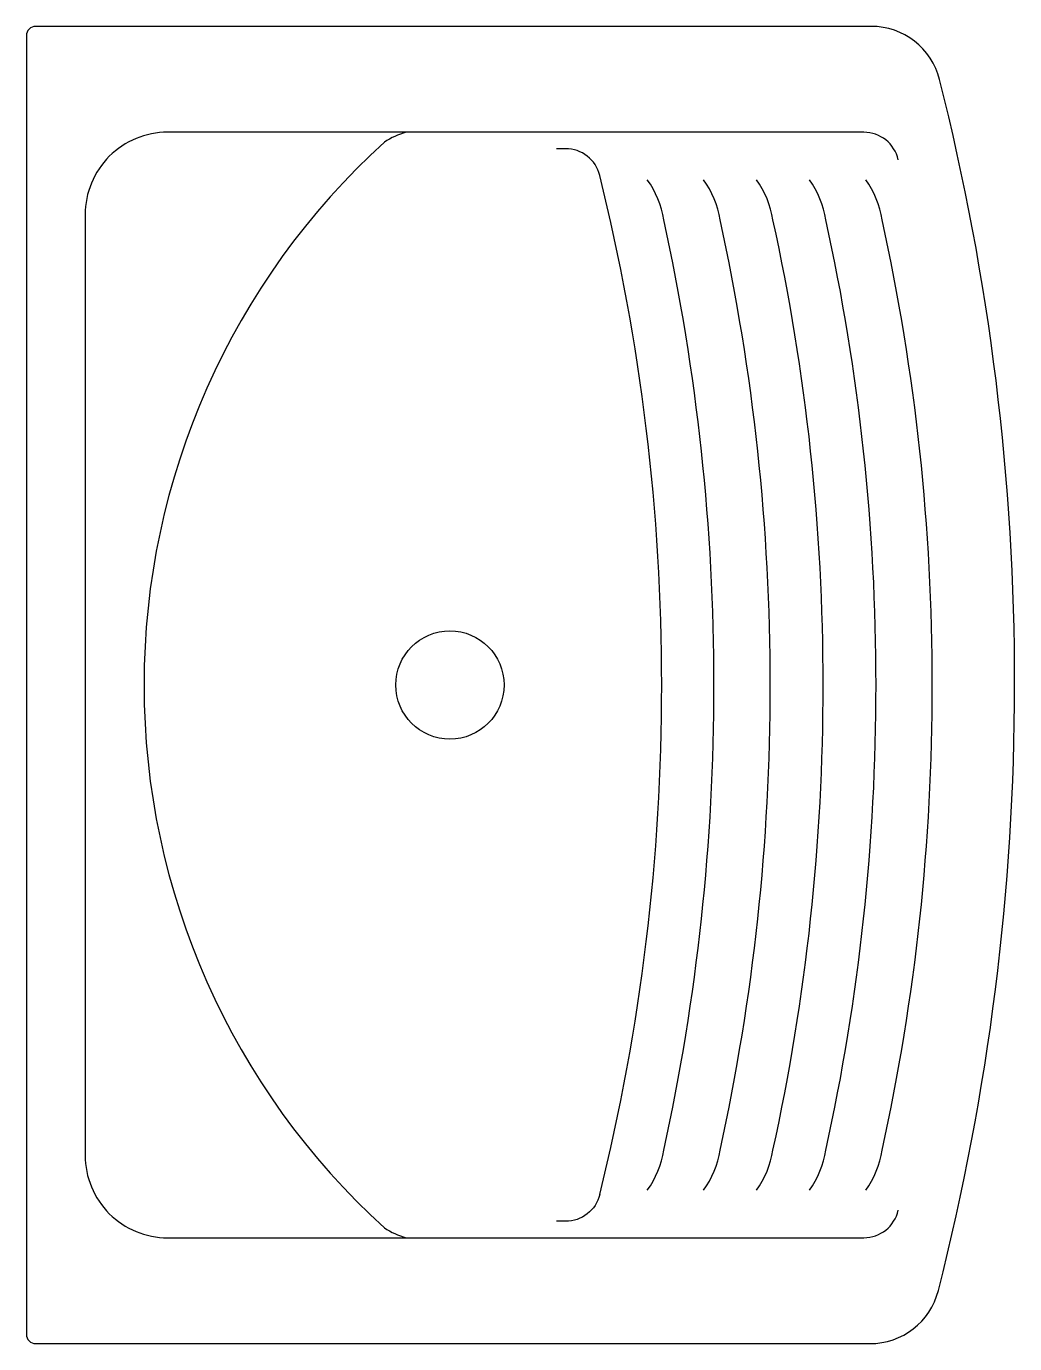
# Model space of a CAD drawing. Header units: centimetres. Extents: x 0 to 42, y -28 to 28.
import ezdxf

# ---------------------------------------------------------------- set-up
doc = ezdxf.new("R2010")
doc.units = ezdxf.units.CM

msp = doc.modelspace()

# ---------------------------------------------------------------- linework, layer by layer
for points in [[(35.851, -28, 0.342862), (38.758, -25.741, 0.124931), (38.811, 25.735, 0.343429), (35.902, 28), (0.4, 28, 0.414214), (0, 27.6), (0, -27.6, 0.414214), (0.4, -28), (35.851, -28)], [(6, 23.5, 0.414214), (2.5, 20), (2.5, -20, 0.414214), (6, -23.5)], [(15.218, 23.072, 0.442888), (15.218, -23.072)], [(37.052, 22.326, 0.351315), (35.588, 23.5), (6, 23.5)], [(24.368, 21.661, 0.344711), (22.912, 22.8), (22.535, 22.8)], [(29.22, -0.001, 0.054267), (27.089, 19.778, 0.116463), (26.389, 21.478)], [(31.612, -0.001, 0.054267), (29.481, 19.778, 0.116463), (28.781, 21.478)], [(33.86, -0.001, 0.054267), (31.729, 19.778, 0.116463), (31.029, 21.478)], [(36.108, -0.001, 0.054267), (33.977, 19.778, 0.116463), (33.277, 21.478)], [(38.5, -0.001, 0.054267), (36.369, 19.778, 0.116463), (35.669, 21.478)], [(26.389, -21.478, 0.116463), (27.089, -19.778, 0.054267), (29.22, 0.001, 0.054267)], [(28.781, -21.478, 0.116463), (29.481, -19.778, 0.054267), (31.612, 0.001, 0.054267)], [(31.029, -21.478, 0.116463), (31.729, -19.778, 0.054267), (33.86, 0.001, 0.054267)], [(33.277, -21.478, 0.116463), (33.977, -19.778, 0.054267), (36.108, 0.001, 0.054267)], [(35.669, -21.478, 0.116463), (36.369, -19.778, 0.054267), (38.5, 0.001, 0.054267)], [(24.368, -21.661, -0.344711), (22.912, -22.8), (22.535, -22.8)], [(6, -23.5), (35.588, -23.5, 0.351315), (37.052, -22.326, 0.351315)]]:
    msp.add_lwpolyline(points, format="xyb")
msp.add_circle((18, 0), 2.3)
for centre, radius, start, end in [((16.967, 20.516), 3.097, 105.5251, 124.385), ((-62.617, 0.1), 89.617, 359.93607, 13.92136), ((-62.617, -0.1), 89.617, 346.07864, 0.06393), ((16.967, -20.516), 3.097, 235.615, 254.4749)]:
    msp.add_arc(centre, radius, start, end)

doc.saveas('drawing.dxf')
